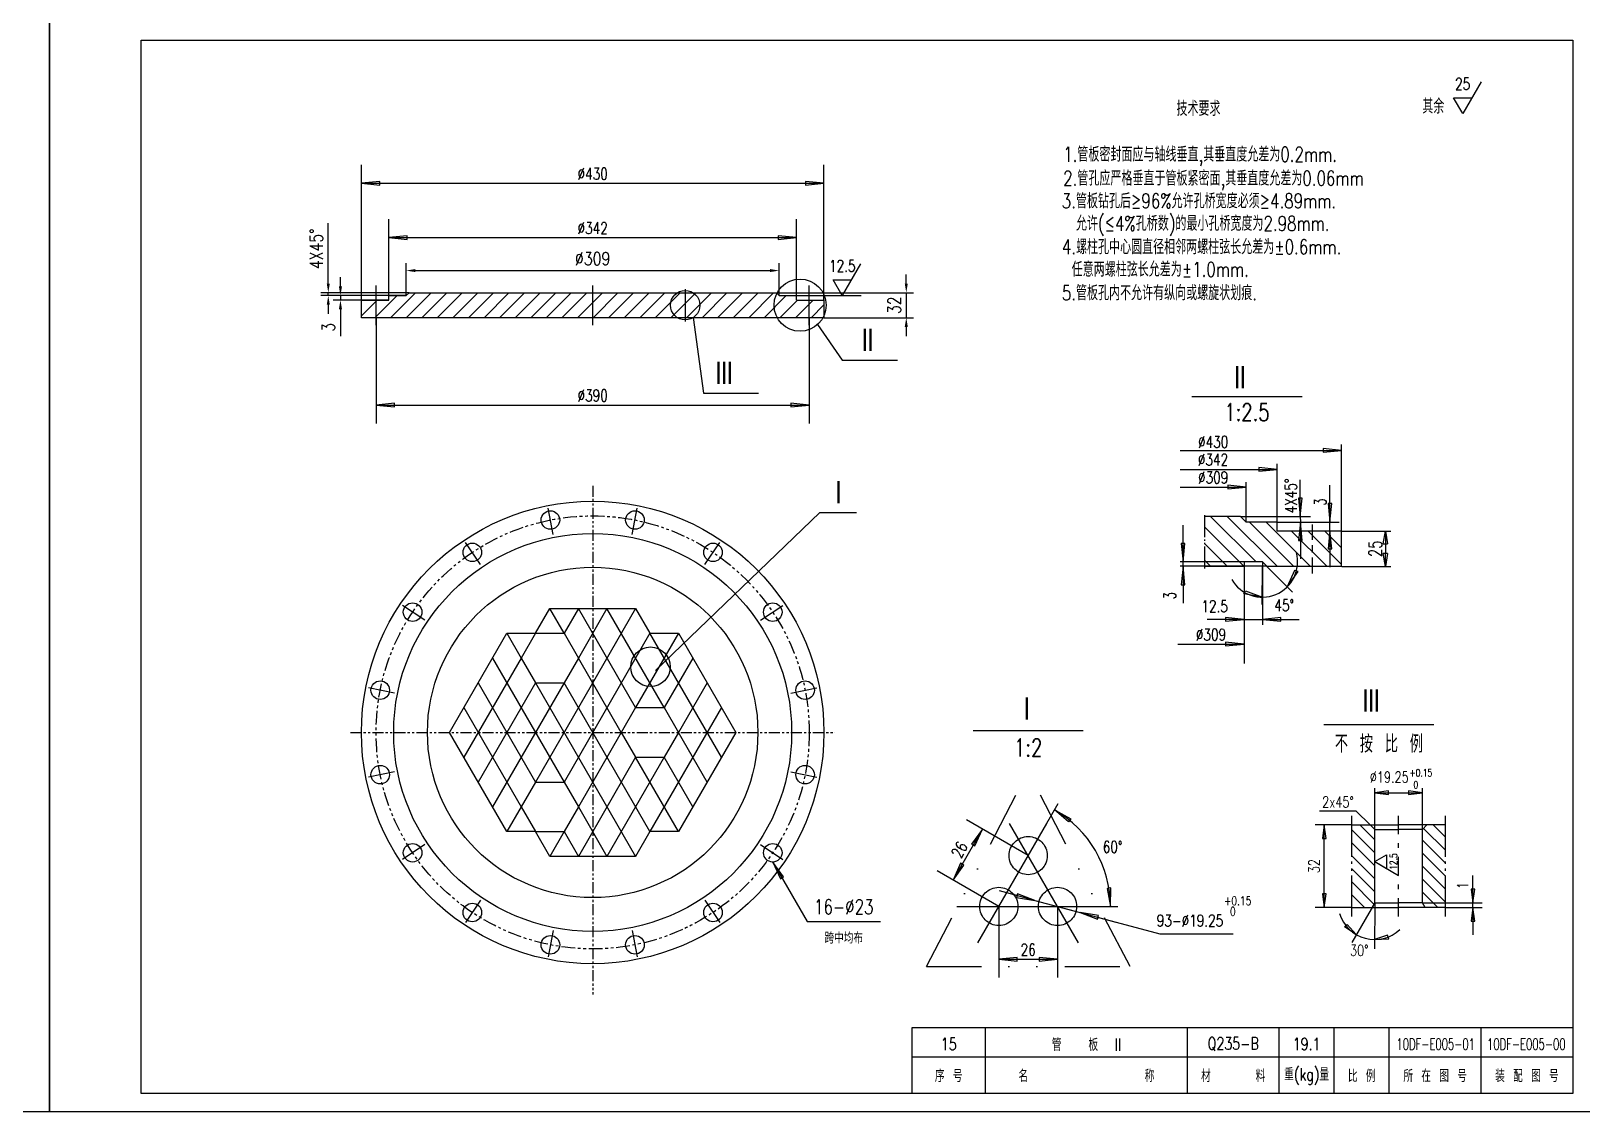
# Model space of a CAD drawing. Extents: x -7284 to 7863, y -3829 to 2899.
# Drawn here: x -6447.7 to -6025.2, y -3829.3 to -3534.8 of the extents above; entities that cross this region are included whole.
import ezdxf
from ezdxf.enums import TextEntityAlignment as Align

# ---------------------------------------------------------------- set-up
doc = ezdxf.new("R2010")
doc.units = 0
doc.header["$LTSCALE"] = 30
for name, pattern in [('CENTER', [6.25, 5, -0.5, 0.25, -0.5]), ('CENTER2', [28.575, 19.05, -3.175, 3.175, -3.175]), ('DASHED', [5, 4, -1]), ('DIVIDE', [1.25, 0.5, -0.25, 0, -0.25, 0, -0.25]), ('PHANTOM', [2.5, 1.25, -0.25, 0.25, -0.25, 0.25, -0.25])]:
    doc.linetypes.add(name, pattern=pattern)
doc.layers.get('0').update_dxf_attribs({"linetype": 'CONTINUOUS'})
doc.layers.get('DEFPOINTS').update_dxf_attribs({"linetype": 'CONTINUOUS'})
for name, color, linetype in [('1', 1, 'CONTINUOUS'), ('2', 3, 'CENTER'), ('4', 6, 'PHANTOM'), ('4虚线层', 6, 'DASHED'), ('6', 6, 'DIVIDE'), ('轮廓线', 1, 'CONTINUOUS')]:
    doc.layers.add(name, color=color, linetype=linetype)
doc.styles.add('HZ', font='txt', dxfattribs={"width": 0.75, "bigfont": 'hztxt'})
doc.styles.add('TH_GBDIM', font='romans.shx', dxfattribs={"width": 0.8, "bigfont": 'gbcbig.shx'})
doc.dimstyles.get("Standard").update_dxf_attribs({"dimscale": 0, "dimtxt": 3.5, "dimasz": 3.5, "dimexe": 1.5, "dimexo": 0, "dimgap": 1, "dimtad": 3, "dimzin": 0, "dimdsep": 46, "dimtxsty": 'HZ', "dimblk1": 'CLOSED', "dimblk2": 'CLOSED', "dimsah": 1, "dimcen": 0.09, "dimadec": 0, "dimazin": 0, "dimtfac": 1, "dimtofl": 0, "dimtmove": 0, "dimatfit": 3, "dimldrblk": 'CLOSED', "dimfxl": 0, "dimtolj": 1, "dimtzin": 0, "dimarcsym": 0})
doc.dimstyles.new('TH_GBDIM', dxfattribs={"dimtxt": 3.5, "dimasz": 2.5, "dimexe": 2, "dimexo": 0, "dimgap": 1.5, "dimtad": 1, "dimdec": 1, "dimzin": 0, "dimdsep": 46, "dimtxsty": 'TH_GBDIM', "dimcen": 2.5, "dimclrd": 130, "dimclre": 130, "dimclrt": 3, "dimadec": 0, "dimazin": 0, "dimtfac": 0.714286, "dimtdec": 1, "dimtmove": 0, "dimatfit": 3, "dimfxl": 0, "dimtzin": 0, "dimlwd": -1, "dimlwe": -1, "dimarcsym": 0})

# ---------------------------------------------------------------- blocks, each defined once
blk = doc.blocks.new('*D549')
at = {"layer": '1', "color": 130, "linetype": 'Continuous'}
for p, q in [((-6366.77, -3603.59), (-6366.77, -3587.16)), ((-6344.75, -3606.09), (-6368.77, -3606.09)), ((-6345.55, -3606.89), (-6368.77, -3606.89)), ((-6366.77, -3606.89), (-6366.77, -3606.09)), ((-6366.77, -3609.39), (-6366.77, -3611.89))]:
    blk.add_line(p, q, dxfattribs=at)
for points in [[(-6367.19, -3603.59), (-6366.35, -3603.59), (-6366.77, -3606.09)], [(-6367.19, -3609.39), (-6366.35, -3609.39), (-6366.77, -3606.89)]]:
    blk.add_solid(points, dxfattribs=at)
at = {"layer": 'DEFPOINTS', "color": 0, "linetype": 'Continuous'}
for p in [(-6366.77, -3606.09), (-6345.55, -3606.89), (-6344.75, -3606.09)]:
    blk.add_point(p, dxfattribs=at)
at = {"layer": '1', "color": 3, "linetype": 'Continuous', "insert": (-6370.02, -3594.12), "char_height": 3.5, "attachment_point": 5, "rotation": 90, "style": 'TH_GBDIM'}
blk.add_mtext('4X45%%D', dxfattribs=at)
blk = doc.blocks.new('*D550')
at = {"layer": '1', "color": 130, "linetype": 'Continuous'}
for p, q in [((-6363.46, -3604.39), (-6363.46, -3601.89)), ((-6350.25, -3606.89), (-6365.46, -3606.89)), ((-6350.25, -3608.09), (-6365.46, -3608.09)), ((-6363.46, -3606.89), (-6363.46, -3608.09)), ((-6363.46, -3610.59), (-6363.46, -3617.96))]:
    blk.add_line(p, q, dxfattribs=at)
for points in [[(-6363.87, -3604.39), (-6363.04, -3604.39), (-6363.46, -3606.89)], [(-6363.87, -3610.59), (-6363.04, -3610.59), (-6363.46, -3608.09)]]:
    blk.add_solid(points, dxfattribs=at)
at = {"layer": 'DEFPOINTS', "color": 0, "linetype": 'Continuous'}
for p in [(-6363.46, -3608.09), (-6350.25, -3606.89), (-6350.25, -3608.09)]:
    blk.add_point(p, dxfattribs=at)
at = {"layer": '1', "color": 3, "linetype": 'Continuous', "insert": (-6366.71, -3615.52), "char_height": 3.5, "attachment_point": 5, "rotation": 90, "style": 'TH_GBDIM'}
blk.add_mtext('3', dxfattribs=at)
blk = doc.blocks.new('*D551')
at = {"layer": '1', "color": 130}
for p, q in [((-6345.55, -3606.89), (-6345.55, -3598.06)), ((-6243.95, -3606.89), (-6243.95, -3598.06)), ((-6343.05, -3600.06), (-6246.45, -3600.06))]:
    blk.add_line(p, q, dxfattribs=at)
for points in [[(-6343.05, -3599.64), (-6343.05, -3600.47), (-6345.55, -3600.06)], [(-6246.45, -3599.64), (-6246.45, -3600.47), (-6243.95, -3600.06)]]:
    blk.add_solid(points, dxfattribs=at)
at = {"layer": 'DEFPOINTS', "color": 0}
for p in [(-6243.95, -3600.06), (-6345.55, -3606.89), (-6243.95, -3606.89)]:
    blk.add_point(p, dxfattribs=at)
at = {"layer": '1', "color": 3, "insert": (-6294.75, -3596.81), "char_height": 3.5, "attachment_point": 5, "style": 'TH_GBDIM'}
blk.add_mtext('%%C309{}{}', dxfattribs=at)
blk = doc.blocks.new('_CLOSED')
at = {"color": 0, "linetype": 'ByBlock'}
for p, q in [((-1, 0.17), (0, 0)), ((-1, 0.17), (-1, -0.17)), ((0, 0), (-1, -0.17)), ((0, 0), (-1, 0))]:
    blk.add_line(p, q, dxfattribs=at)
blk = doc.blocks.new('*D552')
at = {"layer": '1', "color": 0, "linetype": 'Continuous', "lineweight": -2}
for p, q in [((-6090.71, -3671.04), (-6077.3, -3671.04)), ((-6078.8, -3674.54), (-6078.8, -3677.14)), ((-6090.71, -3680.64), (-6077.3, -3680.64))]:
    blk.add_line(p, q, dxfattribs=at)
at = {"layer": 'DEFPOINTS', "color": 0, "linetype": 'Continuous'}
for p in [(-6090.71, -3671.04), (-6090.71, -3680.64), (-6078.8, -3680.64)]:
    blk.add_point(p, dxfattribs=at)
at = {"layer": '1', "color": 0, "linetype": 'Continuous', "lineweight": -2, "xscale": 3.5, "yscale": 3.5, "zscale": 3.5}
for p, rotation in [((-6078.8, -3671.04), 90), ((-6078.8, -3680.64), 270)]:
    blk.add_blockref('_CLOSED', p, dxfattribs=dict(at, rotation=rotation))
at = {"layer": '1', "color": 0, "linetype": 'Continuous', "insert": (-6081.55, -3675.84), "char_height": 3.5, "attachment_point": 5, "rotation": 90, "style": 'HZ'}
blk.add_mtext('\\A1;25{}{}', dxfattribs=at)
blk = doc.blocks.new('*D563')
at = {"layer": 'DEFPOINTS', "color": 0, "linetype": 'Continuous'}
for p in [(-6244.75, -3606.09), (-6231.75, -3612.89), (-6209.32, -3612.89)]:
    blk.add_point(p, dxfattribs=at)
at = {"layer": '轮廓线', "color": 130, "linetype": 'Continuous'}
for p, q in [((-6209.32, -3603.59), (-6209.32, -3601.09)), ((-6244.75, -3606.09), (-6207.32, -3606.09)), ((-6209.32, -3606.09), (-6209.32, -3612.89)), ((-6231.75, -3612.89), (-6207.32, -3612.89)), ((-6209.32, -3615.39), (-6209.32, -3617.89))]:
    blk.add_line(p, q, dxfattribs=at)
for points in [[(-6209.74, -3603.59), (-6208.9, -3603.59), (-6209.32, -3606.09)], [(-6209.74, -3615.39), (-6208.9, -3615.39), (-6209.32, -3612.89)]]:
    blk.add_solid(points, dxfattribs=at)
at = {"layer": '轮廓线', "color": 3, "linetype": 'Continuous', "insert": (-6212.57, -3609.49), "char_height": 3.5, "attachment_point": 5, "rotation": 90, "style": 'TH_GBDIM'}
blk.add_mtext('32{}{}', dxfattribs=at)

msp = doc.modelspace()

# ---------------------------------------------------------------- linework, layer by layer
at = {"layer": '1', "color": 4}
for p, q in [((-6442.748, -3235.294), (-6442.748, -3829.294)), ((-6187.748, -3824.294), (-6187.748, -3806.294)), ((-6132.748, -3824.294), (-6132.748, -3806.294)), ((-6107.748, -3824.294), (-6107.748, -3806.294)), ((-6092.748, -3824.294), (-6092.748, -3806.294)), ((-6077.748, -3824.294), (-6077.748, -3806.294)), ((-6052.748, -3824.294), (-6052.748, -3806.294)), ((-6207.748, -3814.294), (-6027.748, -3814.294)), ((-6442.748, -3829.294), (-7283.748, -3829.294))]:
    msp.add_line(p, q, dxfattribs=at)
at = {"layer": '1', "color": 2}
for p, q in [((-6353.487, -3608.09), (-6357.748, -3612.353)), ((-6354.044, -3612.89), (-6348.046, -3606.89)), ((-6343.004, -3606.09), (-6349.802, -3612.89)), ((-6345.56, -3612.89), (-6338.762, -3606.09)), ((-6334.52, -3606.09), (-6341.318, -3612.89)), ((-6337.076, -3612.89), (-6330.278, -3606.09)), ((-6326.036, -3606.09), (-6332.834, -3612.89)), ((-6328.592, -3612.89), (-6321.794, -3606.09)), ((-6317.552, -3606.09), (-6324.35, -3612.89)), ((-6320.108, -3612.89), (-6313.31, -3606.09)), ((-6309.068, -3606.09), (-6315.866, -3612.89)), ((-6311.624, -3612.89), (-6304.826, -3606.09)), ((-6300.584, -3606.09), (-6307.382, -3612.89)), ((-6303.14, -3612.89), (-6296.342, -3606.09)), ((-6292.1, -3606.09), (-6298.898, -3612.89)), ((-6294.656, -3612.89), (-6287.858, -3606.09)), ((-6283.616, -3606.09), (-6290.414, -3612.89)), ((-6286.172, -3612.89), (-6279.374, -3606.09)), ((-6275.132, -3606.09), (-6281.93, -3612.89)), ((-6277.688, -3612.89), (-6270.89, -3606.09)), ((-6266.648, -3606.09), (-6273.446, -3612.89)), ((-6269.204, -3612.89), (-6262.406, -3606.09)), ((-6258.164, -3606.09), (-6264.962, -3612.89)), ((-6260.72, -3612.89), (-6253.922, -3606.09)), ((-6249.68, -3606.09), (-6256.478, -3612.89)), ((-6252.236, -3612.89), (-6245.493, -3606.146)), ((-6241.995, -3606.89), (-6247.993, -3612.89)), ((-6243.751, -3612.89), (-6238.953, -3608.09)), ((-6234.711, -3608.09), (-6239.509, -3612.89)), ((-6235.267, -3612.89), (-6231.748, -3609.37)), ((-6114.049, -3679.435), (-6126.453, -3667.035)), ((-6121.927, -3667.035), (-6108.323, -3680.635)), ((-6128.114, -3669.9), (-6117.375, -3680.635)), ((-6103.796, -3680.635), (-6115.8, -3668.635)), ((-6111.274, -3668.635), (-6099.27, -3680.635)), ((-6094.744, -3680.635), (-6104.347, -3671.035)), ((-6099.821, -3671.035), (-6090.714, -3680.14)), ((-6090.714, -3675.615), (-6095.295, -3671.035)), ((-6121.901, -3680.635), (-6128.114, -3674.425)), ((-6128.114, -3678.949), (-6126.427, -3680.635)), ((-6085.803, -3751.075), (-6081.718, -3755.161)), ((-6065.831, -3751.075), (-6062.468, -3754.438)), ((-6081.718, -3758.697), (-6087.968, -3752.445)), ((-6087.968, -3755.981), (-6081.718, -3762.233)), ((-6068.718, -3755.258), (-6062.468, -3761.51)), ((-6062.468, -3757.974), (-6068.417, -3752.023)), ((-6081.718, -3765.769), (-6087.968, -3759.517)), ((-6062.468, -3765.046), (-6068.718, -3758.794)), ((-6087.968, -3763.053), (-6081.718, -3769.305)), ((-6068.718, -3762.33), (-6062.468, -3768.582)), ((-6081.907, -3772.652), (-6087.968, -3766.589)), ((-6062.468, -3772.118), (-6068.718, -3765.866)), ((-6087.968, -3770.125), (-6084.52, -3773.575)), ((-6068.718, -3769.402), (-6064.547, -3773.575))]:
    msp.add_line(p, q, dxfattribs=at)
at = {"layer": '1', "color": 3, "linetype": 'Continuous'}
msp.add_line((-6294.748, -3614.89), (-6294.748, -3604.09), dxfattribs=at)
at = {"layer": '1', "color": 2, "linetype": 'Continuous'}
for p, q in [((-6239.248, -3606.89), (-6221.583, -3606.89)), ((-6116.714, -3659.035), (-6116.714, -3657.708))]:
    msp.add_line(p, q, dxfattribs=at)
at = {"layer": '1'}
for p, q in [((-6267.364, -3612.841), (-6264.548, -3633.49)), ((-6233.499, -3614.768), (-6226.748, -3624.49)), ((-6226.748, -3624.49), (-6211.748, -3624.49)), ((-6264.548, -3633.49), (-6249.548, -3633.49)), ((-6277.605, -3709.003), (-6232.869, -3665.984)), ((-6232.869, -3665.984), (-6222.869, -3665.984)), ((-6128.114, -3666.679), (-6128.114, -3672.679)), ((-6098.714, -3669.205), (-6098.714, -3672.371)), ((-6128.114, -3673.298), (-6128.114, -3673.698)), ((-6128.114, -3674.235), (-6128.114, -3674.635)), ((-6128.114, -3675.254), (-6128.114, -3681.254)), ((-6098.715, -3674.835), (-6098.715, -3676.835)), ((-6098.714, -3672.405), (-6098.714, -3673.405)), ((-6098.715, -3679.192), (-6098.716, -3682.621)), ((-6098.715, -3678.194), (-6098.715, -3679.194)), ((-6184.109, -3773.294), (-6167.903, -3745.238)), ((-6087.968, -3759.825), (-6087.968, -3748.575)), ((-6075.217, -3753.575), (-6075.217, -3748.575)), ((-6062.468, -3759.825), (-6062.468, -3748.575)), ((-6075.218, -3764.825), (-6075.218, -3759.825)), ((-6075.217, -3757.325), (-6075.217, -3756.075)), ((-6087.968, -3761.7), (-6087.968, -3761.075)), ((-6087.968, -3763.575), (-6087.968, -3762.95)), ((-6062.468, -3761.7), (-6062.468, -3761.075)), ((-6062.468, -3763.575), (-6062.468, -3762.95)), ((-6087.968, -3776.075), (-6087.968, -3764.825)), ((-6075.218, -3768.575), (-6075.218, -3767.325)), ((-6062.468, -3776.075), (-6062.468, -3764.825)), ((-6075.218, -3776.075), (-6075.218, -3771.075)), ((-6184.109, -3773.294), (-6151.709, -3773.294))]:
    msp.add_line(p, q, dxfattribs=at)
at = {"layer": '1', "color": 3, "linetype": 'CENTER2'}
for p, q in [((-6305.48, -3671.939), (-6306.9, -3664.798)), ((-6284.016, -3671.939), (-6282.596, -3664.798)), ((-6325.309, -3680.152), (-6329.354, -3674.099)), ((-6264.187, -3680.152), (-6260.142, -3674.099)), ((-6340.486, -3695.329), (-6346.54, -3691.284)), ((-6249.01, -3695.329), (-6242.957, -3691.284)), ((-6348.7, -3715.159), (-6355.84, -3713.738)), ((-6240.797, -3715.159), (-6233.656, -3713.738)), ((-6348.7, -3736.622), (-6355.84, -3738.042)), ((-6240.797, -3736.622), (-6233.656, -3738.042)), ((-6340.486, -3756.451), (-6346.54, -3760.496)), ((-6249.01, -3756.451), (-6242.957, -3760.496)), ((-6325.309, -3771.628), (-6329.354, -3777.682)), ((-6264.187, -3771.628), (-6260.142, -3777.682)), ((-6305.48, -3779.842), (-6306.9, -3786.983)), ((-6284.016, -3779.842), (-6282.596, -3786.983))]:
    msp.add_line(p, q, dxfattribs=at)
at = {"layer": '1', "color": 4, "linetype": 'Continuous'}
for p, q in [((-6283.048, -3692.115), (-6310.348, -3739.4)), ((-6302.548, -3698.87), (-6306.448, -3692.115)), ((-6298.648, -3692.115), (-6302.548, -3698.87)), ((-6290.848, -3692.115), (-6298.648, -3705.625)), ((-6283.048, -3719.135), (-6298.648, -3692.115)), ((-6275.248, -3719.135), (-6290.848, -3692.115)), ((-6318.148, -3698.87), (-6314.248, -3705.625)), ((-6279.148, -3698.87), (-6302.548, -3739.4)), ((-6271.348, -3698.87), (-6283.048, -3719.135)), ((-6259.648, -3732.645), (-6279.148, -3698.87)), ((-6314.248, -3705.625), (-6329.848, -3732.645)), ((-6322.048, -3705.625), (-6302.548, -3739.4)), ((-6286.948, -3725.89), (-6298.648, -3705.625)), ((-6267.448, -3705.625), (-6275.248, -3719.135)), ((-6310.348, -3712.38), (-6325.948, -3739.4)), ((-6325.948, -3712.38), (-6310.348, -3739.4)), ((-6302.548, -3712.38), (-6322.048, -3746.155)), ((-6310.348, -3712.38), (-6283.048, -3759.665)), ((-6279.148, -3752.91), (-6302.548, -3712.38)), ((-6263.548, -3712.38), (-6271.348, -3725.89)), ((-6329.848, -3719.135), (-6314.248, -3746.155)), ((-6259.648, -3719.135), (-6279.148, -3752.91)), ((-6286.948, -3725.89), (-6298.648, -3746.155)), ((-6263.548, -3739.4), (-6271.348, -3725.89)), ((-6283.048, -3732.645), (-6298.648, -3759.665)), ((-6275.248, -3732.645), (-6290.848, -3759.665)), ((-6271.348, -3752.91), (-6283.048, -3732.645)), ((-6267.448, -3746.155), (-6275.248, -3732.645)), ((-6314.248, -3746.155), (-6318.148, -3752.91)), ((-6298.648, -3746.155), (-6290.848, -3759.665)), ((-6302.548, -3752.91), (-6306.448, -3759.665)), ((-6302.548, -3752.91), (-6298.648, -3759.665))]:
    msp.add_line(p, q, dxfattribs=at)
at = {"layer": '1', "color": 1, "linetype": 'Continuous'}
for p, q in [((-6310.348, -3698.87), (-6314.248, -3705.625)), ((-6310.348, -3698.87), (-6302.548, -3698.87)), ((-6302.548, -3698.87), (-6298.648, -3705.625)), ((-6314.248, -3705.625), (-6310.348, -3712.38)), ((-6298.648, -3705.625), (-6302.548, -3712.38)), ((-6310.348, -3712.38), (-6302.548, -3712.38)), ((-6310.348, -3739.4), (-6314.248, -3746.155)), ((-6310.348, -3739.4), (-6302.548, -3739.4)), ((-6302.548, -3739.4), (-6298.648, -3746.155)), ((-6314.248, -3746.155), (-6310.348, -3752.91)), ((-6298.648, -3746.155), (-6302.548, -3752.91)), ((-6310.348, -3752.91), (-6318.148, -3752.91)), ((-6306.448, -3759.665), (-6310.348, -3752.91)), ((-6310.348, -3752.91), (-6302.548, -3752.91))]:
    msp.add_line(p, q, dxfattribs=at)
at = {"layer": '1', "color": 4}
msp.add_lwpolyline([(-6442.748, -3829.294), (-6442.748, -3532.294), (-6022.748, -3532.294), (-6022.748, -3829.294)], close=True, dxfattribs=at)
msp.add_lwpolyline([(-6052.748, -3548.634), (-6057.748, -3557.294), (-6060.248, -3552.964), (-6055.248, -3552.964)], dxfattribs=at)
at = {"layer": '1'}
for centre, radius in [((-6238.248, -3609.49), 7.1), ((-6269.548, -3609.49), 4)]:
    msp.add_circle(centre, radius, dxfattribs=at)
at = {"layer": '1', "color": 1, "linetype": 'Continuous'}
for centre in [(-6306.258, -3668.024), (-6283.238, -3668.024), (-6327.527, -3676.834), (-6261.969, -3676.834), (-6343.805, -3693.112), (-6245.691, -3693.112), (-6352.614, -3714.38), (-6236.882, -3714.38), (-6352.614, -3737.401), (-6236.882, -3737.401), (-6343.805, -3758.669), (-6245.691, -3758.669), (-6327.527, -3774.947), (-6261.969, -3774.947), (-6306.258, -3783.757), (-6283.238, -3783.757)]:
    msp.add_circle(centre, 2.526, dxfattribs=at)
at = {"layer": '1', "color": 4, "linetype": 'Continuous'}
msp.add_circle((-6278.993, -3708.003), 5.395, dxfattribs=at)
at = {"layer": '2'}
for p, q in [((-6349.248, -3606.89), (-6349.248, -3606.89)), ((-6349.248, -3606.89), (-6349.248, -3606.89)), ((-6349.248, -3606.89), (-6349.248, -3606.89)), ((-6240.248, -3606.89), (-6240.248, -3606.89)), ((-6240.248, -3606.89), (-6240.248, -3606.89)), ((-6240.248, -3606.89), (-6240.248, -3606.89)), ((-6131.514, -3634.402), (-6101.514, -3634.402)), ((-6128.114, -3680.635), (-6117.314, -3680.635)), ((-6191.109, -3725.406), (-6161.109, -3725.406)), ((-6095.563, -3723.714), (-6065.563, -3723.714)), ((-6082.44, -3773.575), (-6081.718, -3772.325))]:
    msp.add_line(p, q, dxfattribs=at)
for centre in [(-6176.107, -3759.441), (-6184.109, -3773.294), (-6168.109, -3773.294)]:
    msp.add_circle(centre, 5.206, dxfattribs=at)
at = {"layer": '4'}
for p, q in [((-6353.748, -3614.89), (-6353.748, -3604.09)), ((-6269.548, -3605.09), (-6269.548, -3613.89)), ((-6235.748, -3614.89), (-6235.748, -3604.09)), ((-6189.809, -3783.167), (-6170.409, -3749.565)), ((-6162.409, -3783.167), (-6181.809, -3749.565)), ((-6195.509, -3773.294), (-6156.709, -3773.294))]:
    msp.add_line(p, q, dxfattribs=at)
at = {"layer": '4', "color": 3, "ltscale": 0.08}
for p, q in [((-6294.748, -3658.69), (-6294.748, -3797.291)), ((-6360.748, -3725.89), (-6228.748, -3725.89))]:
    msp.add_line(p, q, dxfattribs=at)
at = {"layer": '4', "color": 3, "ltscale": 0.1}
msp.add_circle((-6294.748, -3725.89), 59, dxfattribs=at)
at = {"layer": '4虚线层', "color": 2, "linetype": 'Continuous'}
for p, q in [((-6357.748, -3608.09), (-6357.748, -3571.29)), ((-6231.748, -3608.09), (-6231.748, -3571.29)), ((-6357.748, -3576.29), (-6231.748, -3576.29)), ((-6350.248, -3606.89), (-6350.248, -3586.09)), ((-6239.248, -3606.89), (-6239.248, -3586.09)), ((-6350.248, -3591.09), (-6239.248, -3591.09)), ((-6353.748, -3612.89), (-6353.748, -3641.69)), ((-6235.748, -3612.89), (-6235.748, -3641.69)), ((-6353.748, -3636.69), (-6235.748, -3636.69)), ((-6134.714, -3649.074), (-6090.714, -3649.074)), ((-6090.714, -3671.035), (-6090.714, -3647.474)), ((-6134.714, -3654.235), (-6108.314, -3654.235)), ((-6108.314, -3654.235), (-6108.314, -3652.701)), ((-6108.314, -3668.635), (-6108.314, -3654.235)), ((-6134.714, -3659.035), (-6116.714, -3659.035)), ((-6116.714, -3668.635), (-6116.714, -3659.035)), ((-6118.314, -3667.035), (-6099.173, -3667.035)), ((-6101.974, -3667.035), (-6101.97, -3668.635)), ((-6108.314, -3668.635), (-6091.361, -3668.635)), ((-6093.931, -3670.882), (-6093.931, -3668.482)), ((-6117.314, -3679.435), (-6134.714, -3679.435)), ((-6133.914, -3680.635), (-6133.914, -3679.435)), ((-6117.314, -3679.435), (-6117.314, -3707.085)), ((-6112.314, -3679.435), (-6112.314, -3696.553)), ((-6117.314, -3680.635), (-6134.714, -3680.635)), ((-6112.324, -3691.035), (-6112.315, -3680.635)), ((-6104.12, -3687.646), (-6111.466, -3680.285)), ((-6117.314, -3695.117), (-6112.314, -3695.117)), ((-6135.314, -3701.835), (-6117.314, -3701.835)), ((-6081.718, -3752.325), (-6081.718, -3741.075)), ((-6081.718, -3742.325), (-6068.718, -3742.325)), ((-6068.718, -3752.325), (-6068.718, -3741.075)), ((-6086.718, -3747.325), (-6096.718, -3747.325)), ((-6082.968, -3751.075), (-6086.718, -3747.325)), ((-6176.109, -3759.438), (-6192.91, -3749.738)), ((-6087.968, -3751.075), (-6097.968, -3751.075)), ((-6095.468, -3773.575), (-6095.468, -3751.075)), ((-6196.58, -3766.094), (-6188.58, -3752.238)), ((-6081.718, -3761.075), (-6078.471, -3759.2)), ((-6078.471, -3759.2), (-6078.471, -3762.95)), ((-6245.691, -3761.195), (-6236.341, -3777.39)), ((-6184.109, -3773.294), (-6200.91, -3763.594)), ((-6081.718, -3761.075), (-6075.223, -3764.825)), ((-6081.718, -3761.075), (-6078.471, -3762.95)), ((-6174.291, -3771.638), (-6161.927, -3774.951)), ((-6081.718, -3772.325), (-6087.977, -3783.145)), ((-6081.718, -3772.325), (-6081.729, -3784.825)), ((-6068.718, -3772.325), (-6052.468, -3772.325)), ((-6054.968, -3773.575), (-6054.968, -3772.325)), ((-6184.109, -3773.294), (-6184.109, -3792.694)), ((-6168.109, -3773.294), (-6168.109, -3792.694)), ((-6168.109, -3773.294), (-6140.29, -3780.748)), ((-6087.968, -3773.575), (-6097.968, -3773.575)), ((-6062.468, -3773.575), (-6052.468, -3773.575)), ((-6236.341, -3777.39), (-6216.341, -3777.39)), ((-6140.29, -3780.748), (-6120.29, -3780.748)), ((-6184.109, -3787.694), (-6168.109, -3787.694))]:
    msp.add_line(p, q, dxfattribs=at)
for points in [[(-6357.748, -3576.29), (-6352.748, -3576.79), (-6352.748, -3575.79), (-6357.748, -3576.29)], [(-6231.748, -3576.29), (-6236.748, -3575.79), (-6236.748, -3576.79), (-6231.748, -3576.29)], [(-6350.248, -3591.09), (-6345.248, -3591.59), (-6345.248, -3590.59), (-6350.248, -3591.09)], [(-6239.248, -3591.09), (-6244.248, -3590.59), (-6244.248, -3591.59), (-6239.248, -3591.09)], [(-6221.748, -3598.23), (-6226.748, -3606.89), (-6229.248, -3602.56), (-6224.248, -3602.56)], [(-6353.748, -3636.69), (-6348.748, -3637.19), (-6348.748, -3636.19), (-6353.748, -3636.69)], [(-6235.748, -3636.69), (-6240.748, -3636.19), (-6240.748, -3637.19), (-6235.748, -3636.69)], [(-6090.714, -3649.074), (-6095.714, -3648.574), (-6095.714, -3649.574), (-6090.714, -3649.074)], [(-6108.314, -3654.235), (-6113.314, -3653.735), (-6113.314, -3654.735), (-6108.314, -3654.235)], [(-6116.714, -3659.035), (-6121.714, -3658.535), (-6121.714, -3659.535), (-6116.714, -3659.035)], [(-6101.974, -3667.035), (-6101.486, -3662.034), (-6102.486, -3662.037), (-6101.974, -3667.035), (-6101.999, -3657.035)], [(-6093.931, -3668.482), (-6093.431, -3663.482), (-6094.431, -3663.482), (-6093.931, -3668.482), (-6093.931, -3658.482)], [(-6133.914, -3679.435), (-6133.414, -3674.435), (-6134.414, -3674.435), (-6133.914, -3679.435), (-6133.914, -3669.435)], [(-6101.97, -3668.635), (-6102.457, -3673.637), (-6101.457, -3673.634), (-6101.97, -3668.635), (-6101.945, -3678.635)], [(-6093.931, -3670.882), (-6094.431, -3675.882), (-6093.431, -3675.882), (-6093.931, -3670.882), (-6093.931, -3680.882)], [(-6133.914, -3680.635), (-6134.414, -3685.635), (-6133.414, -3685.635), (-6133.914, -3680.635), (-6133.914, -3690.635)], [(-6117.314, -3695.117), (-6122.314, -3694.617), (-6122.314, -3695.617), (-6117.314, -3695.117), (-6127.314, -3695.117)], [(-6112.314, -3695.117), (-6107.314, -3695.617), (-6107.314, -3694.617), (-6112.314, -3695.117), (-6102.314, -3695.117)], [(-6117.314, -3701.835), (-6122.314, -3701.335), (-6122.314, -3702.335), (-6117.314, -3701.835)], [(-6081.718, -3742.325), (-6077.968, -3742.825), (-6077.968, -3741.825), (-6081.718, -3742.325)], [(-6068.718, -3742.325), (-6072.468, -3741.825), (-6072.468, -3742.825), (-6068.718, -3742.325)], [(-6095.468, -3751.075), (-6095.968, -3754.825), (-6094.968, -3754.825), (-6095.468, -3751.075)], [(-6188.58, -3752.238), (-6191.513, -3756.318), (-6190.647, -3756.818), (-6188.58, -3752.238)], [(-6245.691, -3761.195), (-6243.624, -3765.775), (-6242.758, -3765.275), (-6245.691, -3761.195), (-6240.691, -3769.856)], [(-6196.58, -3766.094), (-6193.647, -3762.014), (-6194.513, -3761.514), (-6196.58, -3766.094)], [(-6054.968, -3772.325), (-6054.468, -3768.575), (-6055.468, -3768.575), (-6054.968, -3772.325), (-6054.968, -3764.825)], [(-6174.291, -3771.638), (-6178.991, -3769.861), (-6179.25, -3770.827), (-6174.291, -3771.638), (-6183.95, -3769.05)], [(-6095.468, -3773.575), (-6094.968, -3769.825), (-6095.968, -3769.825), (-6095.468, -3773.575)], [(-6161.927, -3774.951), (-6157.227, -3776.728), (-6156.968, -3775.762), (-6161.927, -3774.951), (-6152.268, -3777.539)], [(-6054.968, -3773.575), (-6055.468, -3777.325), (-6054.468, -3777.325), (-6054.968, -3773.575), (-6054.968, -3781.075)], [(-6184.109, -3787.694), (-6179.109, -3788.194), (-6179.109, -3787.194), (-6184.109, -3787.694)], [(-6168.109, -3787.694), (-6173.109, -3787.194), (-6173.109, -3788.194), (-6168.109, -3787.694)]]:
    msp.add_lwpolyline(points, dxfattribs=at)
for points in [[(-6105.532, -3686.231), (-6102.552, -3682.027), (-6103.518, -3681.771)], [(-6112.322, -3689.035), (-6117.4, -3688.161), (-6116.897, -3687.297)], [(-6168.904, -3746.97), (-6164.477, -3749.433), (-6165.112, -3750.205)], [(-6153.709, -3773.294), (-6153.627, -3768.229), (-6154.613, -3768.393)], [(-6086.725, -3780.981), (-6089.954, -3778.838), (-6089.169, -3778.218)], [(-6081.727, -3782.325), (-6077.859, -3782.09), (-6078.227, -3781.16)]]:
    msp.add_lwpolyline(points, close=True, dxfattribs=at)
for centre, radius, start, end in [((-6112.314, -3679.435), 9.6, 209.62083, 15.37915), ((-6184.109, -3773.294), 30.4, 0, 60), ((-6081.718, -3772.325), 10, 196.77229, 313.22769)]:
    msp.add_arc(centre, radius, start, end, dxfattribs=at)
at = {"layer": '6'}
for p, q in [((-6203.854, -3789.694), (-6176.109, -3736.638)), ((-6148.363, -3789.694), (-6176.109, -3736.638)), ((-6203.854, -3789.694), (-6148.363, -3789.694))]:
    msp.add_line(p, q, dxfattribs=at)
at = {"layer": '轮廓线'}
for p, q in [((-6417.748, -3824.294), (-6417.748, -3537.294)), ((-6417.748, -3537.294), (-6027.748, -3537.294)), ((-6027.748, -3537.294), (-6027.748, -3824.294)), ((-6357.748, -3612.89), (-6357.748, -3608.09)), ((-6357.748, -3608.09), (-6350.247, -3608.09)), ((-6350.248, -3606.89), (-6349.248, -3606.89)), ((-6350.247, -3608.09), (-6350.248, -3606.89)), ((-6349.248, -3606.89), (-6345.547, -3606.89)), ((-6344.748, -3606.09), (-6345.547, -3606.89)), ((-6344.748, -3606.09), (-6244.748, -3606.09)), ((-6244.748, -3606.09), (-6243.949, -3606.89)), ((-6243.949, -3606.89), (-6240.248, -3606.89)), ((-6240.248, -3606.89), (-6239.248, -3606.89)), ((-6239.249, -3608.09), (-6239.248, -3606.89)), ((-6239.249, -3608.09), (-6231.748, -3608.09)), ((-6231.748, -3608.09), (-6231.748, -3612.89)), ((-6231.748, -3612.89), (-6357.748, -3612.89)), ((-6111.114, -3680.635), (-6117.314, -3680.635)), ((-6087.968, -3751.075), (-6075.218, -3751.075)), ((-6081.718, -3752.325), (-6082.968, -3751.075)), ((-6062.468, -3751.075), (-6075.218, -3751.075)), ((-6068.718, -3752.325), (-6067.468, -3751.075)), ((-6081.718, -3752.325), (-6075.218, -3752.325)), ((-6081.718, -3772.325), (-6081.718, -3752.325)), ((-6068.718, -3752.325), (-6075.218, -3752.325)), ((-6068.718, -3772.325), (-6068.718, -3752.325)), ((-6081.718, -3772.325), (-6075.218, -3772.325)), ((-6068.718, -3772.325), (-6075.218, -3772.325)), ((-6067.997, -3773.575), (-6068.718, -3772.325)), ((-6087.968, -3773.575), (-6075.218, -3773.575)), ((-6062.468, -3773.575), (-6075.218, -3773.575)), ((-6207.748, -3806.294), (-6027.748, -3806.294)), ((-6207.748, -3824.294), (-6207.748, -3806.294)), ((-6027.748, -3824.294), (-6417.748, -3824.294))]:
    msp.add_line(p, q, dxfattribs=at)
at = {"layer": '轮廓线', "color": 1, "linetype": 'Continuous'}
for p, q in [((-6310.348, -3698.87), (-6306.448, -3692.115)), ((-6306.448, -3692.115), (-6283.048, -3692.115)), ((-6283.048, -3692.115), (-6279.148, -3698.87)), ((-6333.748, -3725.89), (-6318.148, -3698.87)), ((-6318.148, -3698.87), (-6310.348, -3698.87)), ((-6279.148, -3698.87), (-6271.348, -3698.87)), ((-6271.348, -3698.87), (-6255.748, -3725.89)), ((-6283.048, -3719.135), (-6286.948, -3725.89)), ((-6283.048, -3719.135), (-6275.248, -3719.135)), ((-6275.248, -3719.135), (-6271.348, -3725.89)), ((-6318.148, -3752.91), (-6333.748, -3725.89)), ((-6286.948, -3725.89), (-6283.048, -3732.645)), ((-6271.348, -3725.89), (-6275.248, -3732.645)), ((-6255.748, -3725.89), (-6271.348, -3752.91)), ((-6283.048, -3732.645), (-6275.248, -3732.645)), ((-6279.148, -3752.91), (-6283.048, -3759.665)), ((-6271.348, -3752.91), (-6279.148, -3752.91)), ((-6283.048, -3759.665), (-6306.448, -3759.665))]:
    msp.add_line(p, q, dxfattribs=at)
at = {"layer": '轮廓线'}
for points in [[(-6111.114, -3680.635), (-6090.714, -3680.635), (-6090.714, -3671.035), (-6108.314, -3671.035), (-6108.314, -3668.635), (-6116.714, -3668.635), (-6118.314, -3667.035), (-6128.114, -3667.035)], [(-6111.114, -3680.635), (-6112.314, -3679.435), (-6117.314, -3679.435), (-6117.314, -3680.635)]]:
    msp.add_lwpolyline(points, dxfattribs=at)
for radius in [63, 54.2, 45]:
    msp.add_circle((-6294.748, -3725.89), radius, dxfattribs=at)

# ---------------------------------------------------------------- texts
at = {"layer": '1', "color": 4, "style": 'HZ', "width": 0.75}
msp.add_text('25', height=3.2, dxfattribs=at).set_placement((-6057.748, -3550.794), align=Align.CENTER)
msp.add_text('其余', height=4, dxfattribs=at).set_placement((-6062.748, -3557.294), align=Align.RIGHT)
for s, p in [('技术要求', (-6135.723, -3557.917)), ('1.管板密封面应与轴线垂直,其垂直度允差为0.2mm.', (-6166.564, -3570.391)), ('2.管孔应严格垂直于管板紧密面,其垂直度允差为0.06mm', (-6166.564, -3576.91)), ('3.管板钻孔后≥96%允许孔桥宽度必须≥4.89mm.', (-6166.96, -3583.092)), (' 允许(≤4%孔桥数)的最小孔桥宽度为2.98mm.', (-6165.773, -3589.217)), ('4.螺柱孔中心圆直径相邻两螺柱弦长允差为%%p0.6mm.', (-6166.931, -3595.605)), (' 任意两螺柱弦长允差为%%p1.0mm.', (-6166.931, -3601.73)), ('5.管板孔内不允许有纵向或螺旋状划痕.', (-6166.931, -3608.138))]:
    msp.add_text(s, height=4, dxfattribs=at).set_placement(p)
at = {"layer": '1', "color": 2, "linetype": 'Continuous', "style": 'HZ', "width": 0.75}
for s, p in [('II', (-6221.375, -3621.94)), ('III', (-6261.259, -3630.94)), ('II', (-6119.972, -3632.058)), ('I', (-6228.596, -3663.433)), ('I', (-6177.249, -3722.353)), ('III', (-6084.961, -3720.19))]:
    msp.add_text(s, height=6, dxfattribs=at).set_placement(p)
at = {"layer": '1', "style": 'HZ', "width": 0.75}
msp.add_text('1:2.5', height=4.8, dxfattribs=at).set_placement((-6116.514, -3641.042), align=Align.CENTER)
at = {"layer": '1', "color": 4, "style": 'HZ'}
for s, height, width, p in [('15', 3.36, 0.75, (-6197.748, -3810.794)), ('管   板  II', 3.36, 0.75, (-6160.248, -3810.794)), ('Q235-B', 3.36, 0.75, (-6120.248, -3810.794)), ('19.1', 3.36, 0.75, (-6100.248, -3810.794)), ('10DF-E005-01', 3.024, 0.66, (-6065.094, -3810.809)), ('10DF-E005-00', 3.024, 0.66, (-6040.402, -3810.809)), ('序 号', 3.36, 0.75, (-6197.748, -3819.294)), ('名             称', 3.36, 0.75, (-6160.248, -3819.294)), ('材     料', 3.36, 0.75, (-6120.248, -3819.294)), ('重(kg)量', 3.36, 0.75, (-6100.248, -3819.294)), ('比 例', 3.36, 0.75, (-6085.248, -3819.294)), ('所 在 图 号', 3.36, 0.75, (-6065.248, -3819.294)), ('装 配 图 号', 3.36, 0.75, (-6040.248, -3819.294))]:
    msp.add_text(s, height=height, dxfattribs=dict(at, width=width)).set_placement(p, align=Align.MIDDLE)
at = {"layer": '4虚线层', "color": 2, "linetype": 'Continuous', "style": 'HZ', "width": 0.75}
for s, height, p in [('%%c430', 3.2, (-6294.748, -3575.29)), ('%%c342', 3.2, (-6294.748, -3590.09)), ('12.5', 3.2, (-6226.748, -3600.39)), ('%%c390', 3.2, (-6294.748, -3635.69)), ('%%c430', 3.2, (-6125.714, -3648.339)), ('%%c342', 3.2, (-6125.759, -3653.176)), ('%%c309', 3.2, (-6125.714, -3658.035)), ('12.5', 3.2, (-6125.314, -3693.117)), ('45%%d', 3.2, (-6106.358, -3692.853)), ('%%c309', 3.2, (-6126.314, -3700.835)), ('不 按 比 例', 4.8, (-6080.563, -3731.406)), ('1:2', 4.8, (-6176.109, -3732.406)), ('16-%%c23', 4, (-6226.341, -3775.39)), ('跨中均布', 3.04, (-6226.341, -3783.39)), ('26', 3.2, (-6176.109, -3786.694)), ('30%%d', 3, (-6085.936, -3786.767))]:
    msp.add_text(s, height=height, dxfattribs=at).set_placement(p, align=Align.CENTER)
for s, height, rotation, p in [('4X45%%D', 3.2, 90.14, (-6102.947, -3661.443)), ('3', 3.2, 90, (-6094.931, -3663.108)), ('3', 3.2, 90, (-6135.914, -3688.635)), ('26', 3.2, 60, (-6193.445, -3758.666)), ('32', 3, 90, (-6096.718, -3762.325))]:
    msp.add_text(s, height=height, rotation=rotation, dxfattribs=at).set_placement(p, align=Align.CENTER)
msp.add_text('%%c19.25', height=3, dxfattribs=at).set_placement((-6072.448, -3739.556), align=Align.RIGHT)
for s, height, p in [('+0.15', 2, (-6072.224, -3737.872)), ('0', 2, (-6071.138, -3741.126)), ('60%%d', 3.2, (-6155.781, -3758.696)), ('+0.15', 2.4, (-6122.742, -3772.947)), ('93-%%C19.25', 3.2, (-6141.086, -3778.748)), (' 0', 2.4, (-6122.742, -3775.847))]:
    msp.add_text(s, height=height, dxfattribs=at).set_placement(p)
msp.add_text('2x45%%d', height=3, dxfattribs=at).set_placement((-6091.718, -3744.825), align=Align.MIDDLE)
msp.add_text('12.5', height=2, rotation=90, dxfattribs=at).set_placement((-6076.596, -3761.075), align=Align.MIDDLE)
msp.add_text('1', height=3, rotation=90, dxfattribs=at).set_placement((-6056.218, -3768.575))

# ---------------------------------------------------------------- dimensions: what is measured, and where the dimension line sits
at = {"layer": '1', "color": 2, "linetype": 'Continuous'}
for base, p1, p2, text, picture, middle in [((-6366.771, -3606.09), (-6345.547, -3606.89), (-6344.748, -3606.09), '4X45%%D', '*D549', (-6370.021, -3594.124)), ((-6363.457, -3608.09), (-6350.248, -3606.89), (-6350.247, -3608.09), '3', '*D550', (-6366.707, -3615.524))]:
    dim = msp.add_linear_dim(base=base, p1=p1, p2=p2, angle=90, text=text, dimstyle='TH_GBDIM', dxfattribs=at)
    dim.commit()
    dim.dimension.update_dxf_attribs({"geometry": picture, "text_midpoint": middle})
at = {"layer": '1'}
dim = msp.add_linear_dim(base=(-6243.949, -3600.057), p1=(-6345.547, -3606.89), p2=(-6243.949, -3606.89), text='%%C309{}{}', dimstyle='TH_GBDIM', override={"dimgap": 1.5, "dimtad": 1, "dimjust": 0, "dimdec": 1, "dimlfac": 1, "dimse1": 0, "dimse2": 0, "dimsd1": 0, "dimsd2": 0}, dxfattribs=at)
dim.commit()
dim.dimension.update_dxf_attribs({"geometry": '*D551', "text_midpoint": (-6294.748, -3596.807)})
at = {"layer": '1', "color": 2, "linetype": 'Continuous'}
dim = msp.add_linear_dim(base=(-6078.802, -3680.635), p1=(-6090.714, -3671.035), p2=(-6090.714, -3680.635), angle=90, text='25{}{}', dimstyle='Standard', override={"dimscale": 1, "dimgap": 1, "dimtad": 3, "dimjust": 0, "dimdec": 2, "dimlfac": 1, "dimcen": 0, "dimse1": 0, "dimse2": 0, "dimsd1": 0, "dimsd2": 0}, dxfattribs=at)
dim.commit()
dim.dimension.update_dxf_attribs({"geometry": '*D552', "text_midpoint": (-6081.552, -3675.835)})
at = {"layer": '轮廓线', "color": 1, "linetype": 'Continuous'}
dim = msp.add_linear_dim(base=(-6209.319, -3612.89), p1=(-6244.748, -3606.09), p2=(-6231.748, -3612.89), angle=90, text='32{}{}', dimstyle='TH_GBDIM', override={"dimgap": 1.5, "dimtad": 1, "dimjust": 0, "dimdec": 1, "dimlfac": 1, "dimse1": 0, "dimse2": 0, "dimsd1": 0, "dimsd2": 0}, dxfattribs=at)
dim.commit()
dim.dimension.update_dxf_attribs({"geometry": '*D563', "text_midpoint": (-6209.319, -3609.49), "dimtype": 160})

doc.saveas('drawing.dxf')
